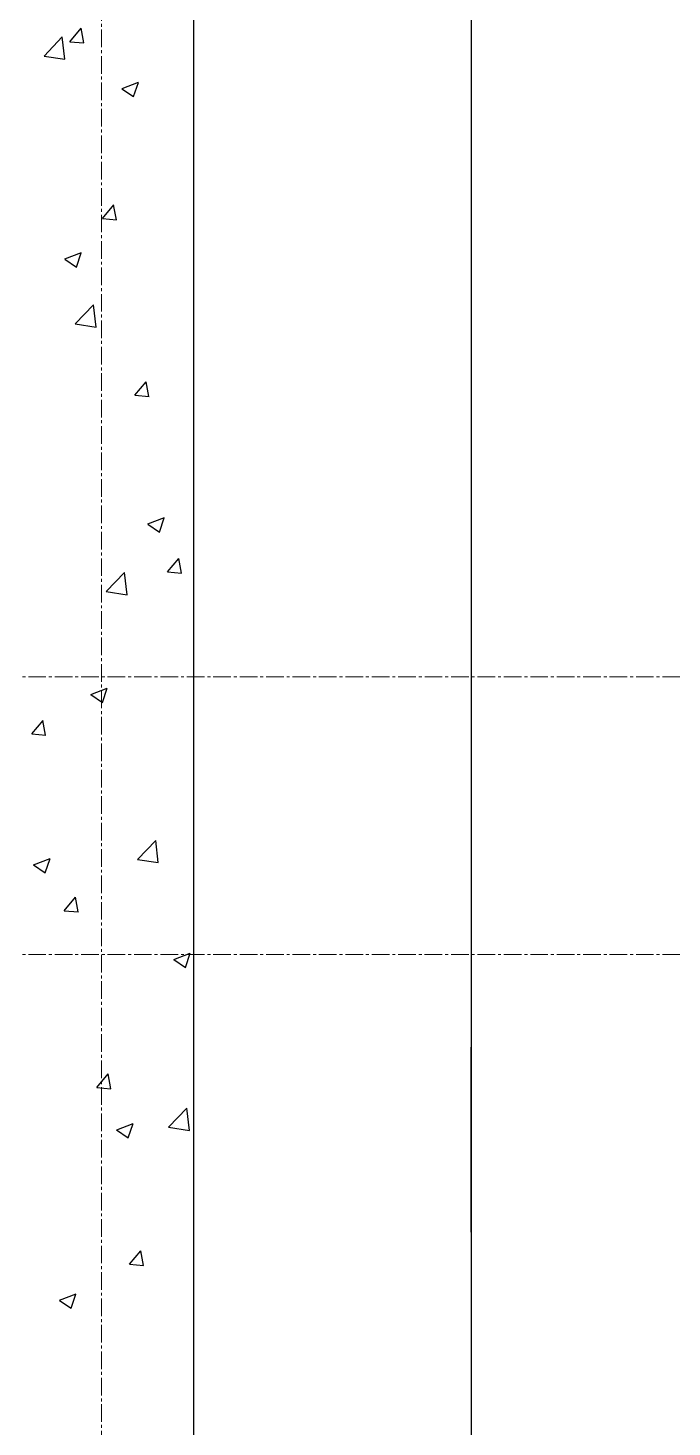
# Model space of a CAD drawing. Header units: millimetres. Extents: x -231292 to 573618, y -153144 to 564035.
# Drawn here: x 8824 to 9520, y 240956 to 242468 of the extents above; entities that cross this region are included whole.
import ezdxf

# ---------------------------------------------------------------- set-up
doc = ezdxf.new("R2010")
doc.units = ezdxf.units.MM
doc.linetypes.add('CENTER2', pattern=[28.575, 19.05, -3.175, 3.175, -3.175])
doc.layers.get('0').update_dxf_attribs({"color": 250})
for name, color, linetype, lineweight in [('АР_Стены ПЕНОблок', 250, 'Continuous', 20), ('АР_Штриховка', 250, 'Continuous', 0), ('РД_Оси_100', 250, 'Continuous', 0)]:
    doc.layers.add(name, color=color, linetype=linetype, lineweight=lineweight)
doc.layers.add('КР_Балки-0.5', color=60, linetype='Continuous', lineweight=50, plot=False)

# ---------------------------------------------------------------- blocks, each defined once
blk = doc.blocks.new('оси_рен')
at = {"layer": 'РД_Оси_100', "color": 251, "linetype": 'CENTER2', "true_color": 0x636466}
blk.add_line((1195652.916, 135558.25), (1195652.916, 223268.25), dxfattribs=at)
for points in [[(1241712.916, 191113.25), (1190197.958, 191113.25), (1189697.958, 191263.25)], [(1241712.916, 190813.25), (1190197.958, 190813.25), (1189697.958, 190663.25)]]:
    blk.add_lwpolyline(points, dxfattribs=at)

msp = doc.modelspace()

# ---------------------------------------------------------------- linework, layer by layer
at = {"layer": 'АР_Стены ПЕНОблок', "color": 18, "linetype": 'Continuous', "lineweight": 25, "true_color": 0x000000}
msp.add_line((9003.243, 187666.253), (9003.243, 263866.253), dxfattribs=at)
at = {"layer": 'АР_Штриховка', "color": 18, "linetype": 'Continuous', "lineweight": 25, "true_color": 0x000000}
for p, q in [((8869.067, 242452.941), (8881.312, 242467.534)), ((8884.126, 242451.58), (8881.189, 242467.501)), ((8841.178, 242437.453), (8860.962, 242458.072)), ((8863.755, 242433.948), (8860.949, 242458.071)), ((8869.066, 242452.931), (8884.248, 242451.603)), ((8841.169, 242437.474), (8863.759, 242433.97)), ((8925.45, 242402.104), (8938.084, 242393.582)), ((8925.546, 242402.316), (8943.331, 242409.143)), ((8938.094, 242393.579), (8943.244, 242408.928)), ((8904.31, 242261.884), (8916.555, 242276.477)), ((8919.369, 242260.523), (8916.432, 242276.444)), ((8904.309, 242261.874), (8919.491, 242260.546)), ((8863.744, 242218.128), (8881.529, 242224.955)), ((8876.292, 242209.391), (8881.442, 242224.74)), ((8863.648, 242217.916), (8876.282, 242209.394)), ((8874.853, 242147.985), (8894.637, 242168.604)), ((8897.43, 242144.48), (8894.624, 242168.602)), ((8874.844, 242148.005), (8897.433, 242144.502)), ((8939.554, 242070.827), (8951.799, 242085.421)), ((8954.612, 242069.466), (8951.675, 242085.387)), ((8939.553, 242070.817), (8954.735, 242069.489)), ((8953.46, 241931.463), (8966.095, 241922.941)), ((8953.556, 241931.675), (8971.341, 241938.502)), ((8966.105, 241922.938), (8971.255, 241938.287)), ((8974.797, 241879.771), (8987.042, 241894.364)), ((8989.854, 241878.409), (8986.918, 241894.33)), ((8908.528, 241858.517), (8928.312, 241879.135)), ((8931.105, 241855.012), (8928.299, 241879.134)), ((8974.796, 241879.76), (8989.978, 241878.432)), ((8908.518, 241858.537), (8931.108, 241855.034)), ((8891.754, 241747.487), (8909.539, 241754.313)), ((8904.303, 241738.75), (8909.453, 241754.099)), ((8891.658, 241747.275), (8904.293, 241738.753)), ((8827.855, 241704.643), (8843.037, 241703.314)), ((8827.856, 241704.653), (8840.101, 241719.246)), ((8842.913, 241703.291), (8839.976, 241719.213)), ((8942.203, 241569.048), (8961.987, 241589.667)), ((8964.779, 241565.543), (8961.973, 241589.665)), ((8829.952, 241563.298), (8847.737, 241570.125)), ((8842.501, 241554.562), (8847.651, 241569.911)), ((8942.193, 241569.069), (8964.783, 241565.566)), ((8829.856, 241563.087), (8842.491, 241554.565)), ((8863.099, 241513.596), (8875.344, 241528.189)), ((8878.156, 241512.234), (8875.219, 241528.156)), ((8863.098, 241513.586), (8878.28, 241512.258)), ((8981.566, 241461.033), (8999.351, 241467.86)), ((8994.115, 241452.297), (8999.265, 241467.646)), ((8981.47, 241460.822), (8994.105, 241452.3)), ((8898.343, 241322.539), (8910.588, 241337.132)), ((8913.399, 241321.177), (8910.462, 241337.099)), ((8898.342, 241322.529), (8913.524, 241321.201)), ((8975.878, 241279.58), (8995.662, 241300.198)), ((8998.454, 241276.075), (8995.648, 241300.197)), ((8919.764, 241276.845), (8937.549, 241283.672)), ((8932.313, 241268.109), (8937.463, 241283.458)), ((8919.668, 241276.634), (8932.303, 241268.112)), ((8975.868, 241279.601), (8998.458, 241276.097)), ((8933.586, 241131.482), (8945.831, 241146.075)), ((8948.642, 241130.12), (8945.705, 241146.042)), ((8933.585, 241131.472), (8948.767, 241130.144)), ((8857.962, 241092.657), (8875.747, 241099.484)), ((8870.511, 241083.921), (8875.661, 241099.27)), ((8857.866, 241092.446), (8870.501, 241083.924))]:
    msp.add_line(p, q, dxfattribs=at)
at = {"layer": 'КР_Балки-0.5', "color": 18, "lineweight": 25, "ltscale": 200, "true_color": 0x000000}
for p, q in [((9303.244, 263866.253), (9303.244, 237366.253)), ((9303.244, 241166.253), (9303.244, 241366.253))]:
    msp.add_line(p, q, dxfattribs=at)

# ---------------------------------------------------------------- block references
at = {"rotation": 359.999868838025}
msp.add_blockref('оси_рен', (-1186750.035, 50655.808), dxfattribs=at)

doc.saveas('drawing.dxf')
